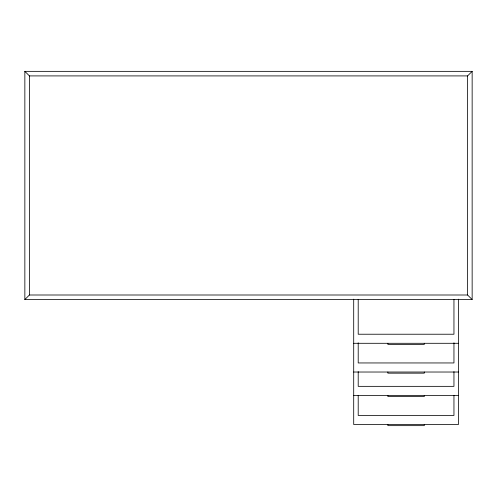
<?xml version="1.0" encoding="UTF-8"?>
<svg xmlns="http://www.w3.org/2000/svg" width="497" height="497" viewBox="0 0 497 497"><rect width="100%" height="100%" fill="white"/><g stroke="black" fill="none" stroke-linecap="round" stroke-linejoin="round"><path stroke-width="0.75" d="M24.85 299.561L29.416 295.001L467.584 295.001L472.15 299.561L472.15 71.351L24.85 71.351L24.85 299.561L472.15 299.561M24.85 71.351L29.416 75.911L467.584 75.911L472.15 71.351M353.702 343.297L458.458 343.297M353.702 372.023L458.458 372.023M353.702 395.413L458.458 395.413M467.584 75.911L467.584 295.001M458.458 299.169L458.458 424.513L353.702 424.513L353.702 299.169M453.954 299.349L453.954 334.226L358.207 334.226L358.207 299.349M453.954 342.8L453.954 362.953L358.207 362.953L358.207 342.8M453.954 371.619L453.954 386.349L358.207 386.349L358.207 371.619M453.954 395.289L453.954 415.442L358.207 415.442L358.207 395.289M424.289 343.297L424.289 344.433L387.871 344.433L387.871 343.297M424.289 372.023L424.289 373.16L387.871 373.16L387.871 372.023M424.289 395.413L424.289 396.556L387.871 396.556L387.871 395.413M424.289 424.513L424.289 425.649L387.871 425.649L387.871 424.513M29.416 75.911L29.416 295.001"/></g></svg>
